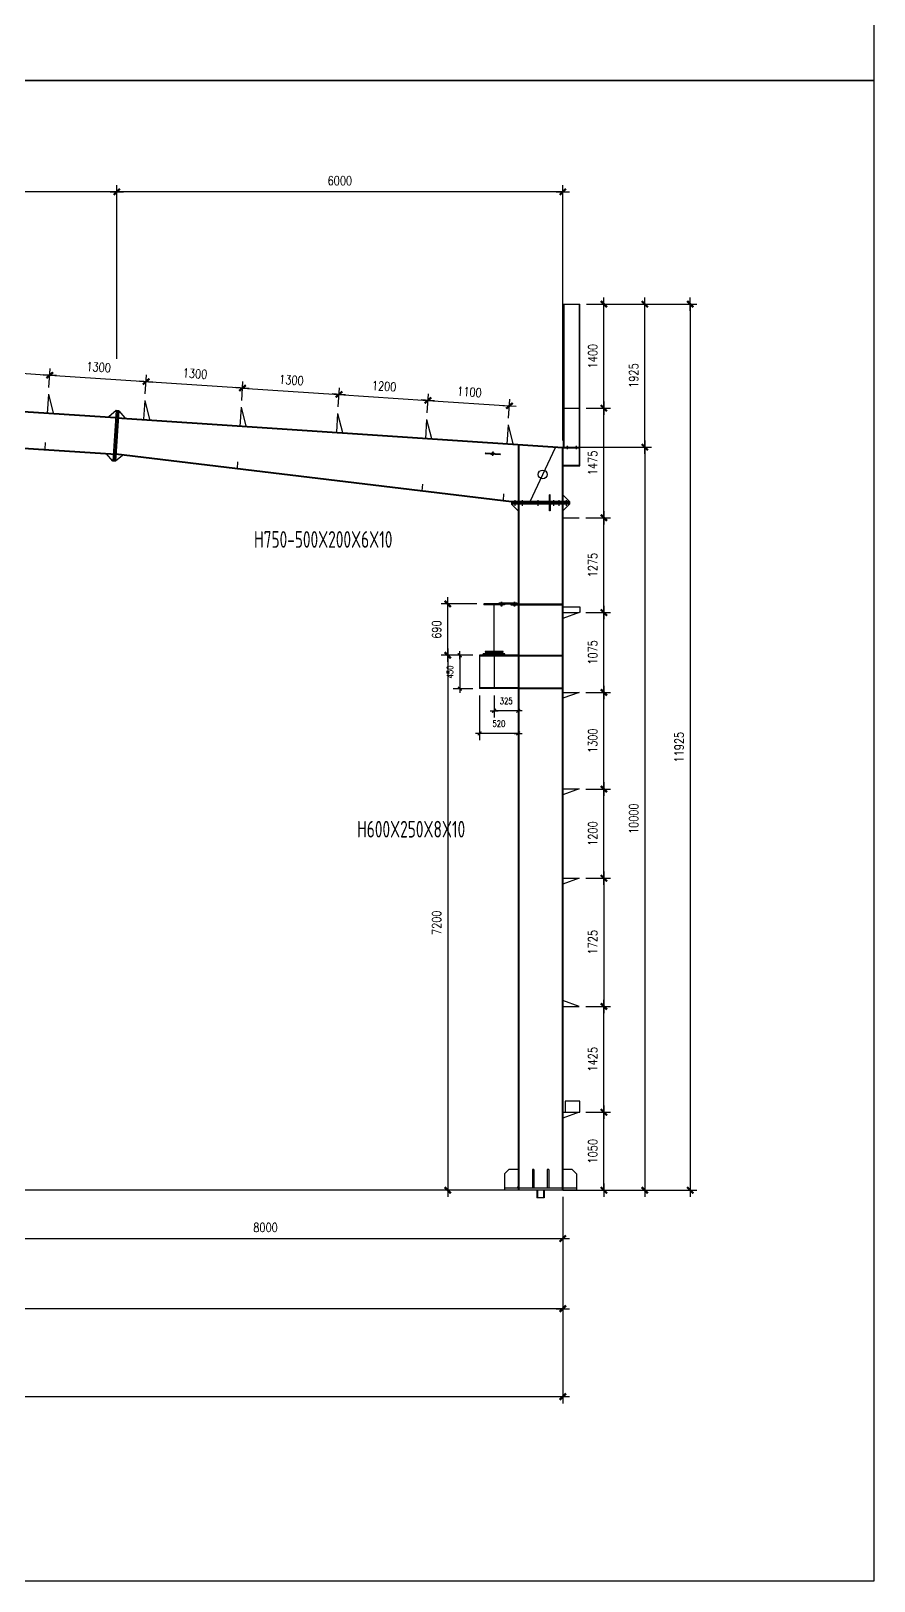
# Model space of a CAD drawing. Header units: millimetres. Extents: x 2451220 to 4527627, y -5186613 to -1639140.
# Drawn here: x 2526608 to 2537951, y -1695635 to -1674777 of the extents above; entities that cross this region are included whole.
import ezdxf

# ---------------------------------------------------------------- set-up
doc = ezdxf.new("R2010")
doc.units = ezdxf.units.MM
doc.header["$LTSCALE"] = 1000
doc.header["$PDMODE"] = 34
doc.linetypes.add('DASH', pattern=[0.35, 0.25, -0.1])
doc.styles.add('DIM_FONT', font='simplex.shx', dxfattribs={"width": 0.8, "bigfont": 'hztxt.shx'})
doc.styles.get("Standard").update_dxf_attribs({"font": 'txt', "bigfont": 'gbcbig.shx'})
doc.styles.add('TSSD_Label', font='Tssdeng.shx', dxfattribs={"width": 0.7, "bigfont": 'hztxt.shx'})
doc.dimstyles.get("Standard").update_dxf_attribs({"dimscale": 100, "dimtxt": 3.5, "dimasz": 1, "dimexe": 2.5, "dimexo": 3, "dimgap": 1.5, "dimtad": 1, "dimdec": 0, "dimzin": 0, "dimdsep": 46, "dimtxsty": 'Standard', "dimblk": 'ARCHTICK', "dimcen": 0.09, "dimadec": 0, "dimazin": 0, "dimtfac": 1, "dimtdec": 0, "dimtix": 1, "dimtmove": 2, "dimatfit": 3, "dimldrblk": 'ARCHTICK', "dimfxl": 1, "dimtolj": 1, "dimtzin": 0, "dimarcsym": 0})
doc.dimstyles.new('WGH(1)', dxfattribs={"dimscale": 1.2, "dimtxt": 100, "dimasz": 0.5, "dimexe": 75, "dimexo": 75, "dimgap": 75, "dimtad": 1, "dimdec": 0, "dimzin": 0, "dimdsep": 46, "dimtxsty": 'DIM_FONT', "dimblk1": '_DIMX', "dimblk2": '_DIMX', "dimsah": 1, "dimcen": 0.09, "dimclrd": 3, "dimclre": 3, "dimclrt": 7, "dimadec": 0, "dimazin": 0, "dimtfac": 1, "dimtdec": 0, "dimtix": 1, "dimtmove": 2, "dimatfit": 3, "dimldrblk": '_DIMX', "dimfxl": 1, "dimtolj": 1, "dimtzin": 0, "dimarcsym": 0})

# ---------------------------------------------------------------- blocks, each defined once
blk = doc.blocks.new('_DIMX')
blk.add_line((-150, 0), (150, 0))
at = {"const_width": 50}
blk.add_lwpolyline([(-70, -70), (70, 70)], dxfattribs=at)
blk = doc.blocks.new('*D1090')
at = {"color": 3, "lineweight": -2}
for p, q in [((2533944, -1680377), (2534957, -1680377)), ((2534867, -1680377), (2534867, -1690376)), ((2533854, -1690377), (2534957, -1690377))]:
    blk.add_line(p, q, dxfattribs=at)
at = {"layer": 'Defpoints', "color": 0}
for p in [(2533854, -1680377), (2533764, -1690377), (2534867, -1690377)]:
    blk.add_point(p, dxfattribs=at)
at = {"color": 3, "lineweight": -2, "xscale": 0.6, "yscale": 0.6, "zscale": 0.6}
for p, rotation in [((2534867, -1680377), 90), ((2534867, -1690377), 270)]:
    blk.add_blockref('_DIMX', p, dxfattribs=dict(at, rotation=rotation))
at = {"color": 7, "insert": (2534717, -1685377), "char_height": 120, "attachment_point": 5, "rotation": 90, "style": 'DIM_FONT'}
blk.add_mtext('\\A1;10000', dxfattribs=at)
blk = doc.blocks.new('*D87')
at = {"color": 3, "lineweight": -2}
for p, q in [((2527764, -1679187), (2527764, -1676851)), ((2533764, -1676941), (2527765, -1676941)), ((2533764, -1680287), (2533764, -1676851))]:
    blk.add_line(p, q, dxfattribs=at)
at = {"layer": 'Defpoints', "color": 0}
for p in [(2527764, -1676941), (2527764, -1679277), (2533764, -1680377)]:
    blk.add_point(p, dxfattribs=at)
at = {"color": 3, "lineweight": -2, "xscale": 0.6, "yscale": 0.6, "zscale": 0.6, "rotation": 180}
blk.add_blockref('_DIMX', (2527764, -1676941), dxfattribs=at)
at = {"color": 3, "lineweight": -2, "xscale": 0.6, "yscale": 0.6, "zscale": 0.6}
blk.add_blockref('_DIMX', (2533764, -1676941), dxfattribs=at)
at = {"color": 7, "insert": (2530764, -1676791), "char_height": 120, "attachment_point": 5, "style": 'DIM_FONT'}
blk.add_mtext('\\A1;6000', dxfattribs=at)
blk = doc.blocks.new('*D88')
at = {"color": 3, "lineweight": -2}
for p, q in [((2515764, -1678199), (2515764, -1676851)), ((2527764, -1676941), (2515765, -1676941)), ((2527764, -1679187), (2527764, -1676851))]:
    blk.add_line(p, q, dxfattribs=at)
at = {"layer": 'Defpoints', "color": 0}
for p in [(2515764, -1676941), (2515764, -1678289), (2527764, -1679277)]:
    blk.add_point(p, dxfattribs=at)
at = {"color": 3, "lineweight": -2, "xscale": 0.6, "yscale": 0.6, "zscale": 0.6, "rotation": 180}
blk.add_blockref('_DIMX', (2515764, -1676941), dxfattribs=at)
at = {"color": 3, "lineweight": -2, "xscale": 0.6, "yscale": 0.6, "zscale": 0.6}
blk.add_blockref('_DIMX', (2527764, -1676941), dxfattribs=at)
at = {"color": 7, "insert": (2521764, -1676791), "char_height": 120, "attachment_point": 5, "style": 'DIM_FONT'}
blk.add_mtext('\\A1;12000', dxfattribs=at)
blk = doc.blocks.new('*D89')
at = {"color": 3, "lineweight": -2}
for p, q in [((2509764, -1690467), (2509764, -1692060)), ((2533764, -1690467), (2533764, -1692060)), ((2533764, -1691970), (2509765, -1691970))]:
    blk.add_line(p, q, dxfattribs=at)
at = {"layer": 'Defpoints', "color": 0}
for p in [(2509764, -1690377), (2533764, -1690377), (2509764, -1691970)]:
    blk.add_point(p, dxfattribs=at)
at = {"color": 3, "lineweight": -2, "xscale": 0.6, "yscale": 0.6, "zscale": 0.6, "rotation": 180}
blk.add_blockref('_DIMX', (2509764, -1691970), dxfattribs=at)
at = {"color": 3, "lineweight": -2, "xscale": 0.6, "yscale": 0.6, "zscale": 0.6}
blk.add_blockref('_DIMX', (2533764, -1691970), dxfattribs=at)
at = {"color": 7, "insert": (2521764, -1691820), "char_height": 120, "attachment_point": 5, "style": 'DIM_FONT'}
blk.add_mtext('\\A1;24000', dxfattribs=at)
blk = doc.blocks.new('*D91')
at = {"color": 3, "lineweight": -2}
for p, q in [((2525764, -1690557), (2525764, -1691117)), ((2533764, -1690557), (2533764, -1691117)), ((2525765, -1691027), (2533764, -1691027))]:
    blk.add_line(p, q, dxfattribs=at)
at = {"layer": 'Defpoints', "color": 0}
for p in [(2525764, -1690467), (2533764, -1690467), (2533764, -1691027)]:
    blk.add_point(p, dxfattribs=at)
at = {"color": 3, "lineweight": -2, "xscale": 0.6, "yscale": 0.6, "zscale": 0.6, "rotation": 180}
blk.add_blockref('_DIMX', (2525764, -1691027), dxfattribs=at)
at = {"color": 3, "lineweight": -2, "xscale": 0.6, "yscale": 0.6, "zscale": 0.6}
blk.add_blockref('_DIMX', (2533764, -1691027), dxfattribs=at)
at = {"color": 7, "insert": (2529764, -1690877), "char_height": 120, "attachment_point": 5, "style": 'DIM_FONT'}
blk.add_mtext('\\A1;8000', dxfattribs=at)
blk = doc.blocks.new('*D1105')
at = {"color": 3, "lineweight": -2}
for p, q in [((2525552, -1679488), (2525569, -1679231)), ((2525564, -1679321), (2526860, -1679408)), ((2526849, -1679575), (2526866, -1679318))]:
    blk.add_line(p, q, dxfattribs=at)
at = {"layer": 'Defpoints', "color": 0}
for p in [(2526860, -1679408), (2525546, -1679578), (2526843, -1679665)]:
    blk.add_point(p, dxfattribs=at)
at = {"color": 3, "lineweight": -2, "xscale": 0.6, "yscale": 0.6, "zscale": 0.6}
for p, rotation in [((2525563, -1679321), 176.1859251763582), ((2526860, -1679408), 356.1859251763582)]:
    blk.add_blockref('_DIMX', p, dxfattribs=dict(at, rotation=rotation))
at = {"color": 7, "insert": (2526222, -1679215), "char_height": 120, "attachment_point": 5, "rotation": 356.1859, "style": 'DIM_FONT'}
blk.add_mtext('\\A1;1300', dxfattribs=at)
blk = doc.blocks.new('*D1106')
at = {"color": 3, "lineweight": -2}
for p, q in [((2526849, -1679575), (2526866, -1679318)), ((2526861, -1679408), (2528157, -1679494)), ((2528146, -1679661), (2528163, -1679404))]:
    blk.add_line(p, q, dxfattribs=at)
at = {"layer": 'Defpoints', "color": 0}
for p in [(2528157, -1679494), (2526843, -1679665), (2528140, -1679751)]:
    blk.add_point(p, dxfattribs=at)
at = {"color": 3, "lineweight": -2, "xscale": 0.6, "yscale": 0.6, "zscale": 0.6}
for p, rotation in [((2526860, -1679408), 176.1859251763582), ((2528157, -1679494), 356.1859251763582)]:
    blk.add_blockref('_DIMX', p, dxfattribs=dict(at, rotation=rotation))
at = {"color": 7, "insert": (2527519, -1679301), "char_height": 120, "attachment_point": 5, "rotation": 356.1859, "style": 'DIM_FONT'}
blk.add_mtext('\\A1;1300', dxfattribs=at)
blk = doc.blocks.new('*D1107')
at = {"color": 3, "lineweight": -2}
for p, q in [((2528146, -1679661), (2528163, -1679404)), ((2528158, -1679494), (2529454, -1679580)), ((2529443, -1679748), (2529460, -1679491))]:
    blk.add_line(p, q, dxfattribs=at)
at = {"layer": 'Defpoints', "color": 0}
for p in [(2529454, -1679581), (2528140, -1679751), (2529437, -1679837)]:
    blk.add_point(p, dxfattribs=at)
at = {"color": 3, "lineweight": -2, "xscale": 0.6, "yscale": 0.6, "zscale": 0.6}
for p, rotation in [((2528157, -1679494), 176.1859251763582), ((2529454, -1679581), 356.1859251763582)]:
    blk.add_blockref('_DIMX', p, dxfattribs=dict(at, rotation=rotation))
at = {"color": 7, "insert": (2528816, -1679388), "char_height": 120, "attachment_point": 5, "rotation": 356.1859, "style": 'DIM_FONT'}
blk.add_mtext('\\A1;1300', dxfattribs=at)
blk = doc.blocks.new('*D1108')
at = {"color": 3, "lineweight": -2}
for p, q in [((2529443, -1679748), (2529460, -1679491)), ((2529455, -1679581), (2530751, -1679667)), ((2530740, -1679834), (2530758, -1679577))]:
    blk.add_line(p, q, dxfattribs=at)
at = {"layer": 'Defpoints', "color": 0}
for p in [(2530752, -1679667), (2529437, -1679837), (2530734, -1679924)]:
    blk.add_point(p, dxfattribs=at)
at = {"color": 3, "lineweight": -2, "xscale": 0.6, "yscale": 0.6, "zscale": 0.6}
for p, rotation in [((2529454, -1679581), 176.1859251763582), ((2530752, -1679667), 356.1859251763582)]:
    blk.add_blockref('_DIMX', p, dxfattribs=dict(at, rotation=rotation))
at = {"color": 7, "insert": (2530113, -1679474), "char_height": 120, "attachment_point": 5, "rotation": 356.1859, "style": 'DIM_FONT'}
blk.add_mtext('\\A1;1300', dxfattribs=at)
blk = doc.blocks.new('*D1109')
at = {"color": 3, "lineweight": -2}
for p, q in [((2530740, -1679834), (2530758, -1679577)), ((2530752, -1679667), (2531948, -1679747)), ((2531938, -1679914), (2531955, -1679657))]:
    blk.add_line(p, q, dxfattribs=at)
at = {"layer": 'Defpoints', "color": 0}
for p in [(2531949, -1679747), (2530734, -1679924), (2531932, -1680004)]:
    blk.add_point(p, dxfattribs=at)
at = {"color": 3, "lineweight": -2, "xscale": 0.6, "yscale": 0.6, "zscale": 0.6}
for p, rotation in [((2530752, -1679667), 176.1859251763582), ((2531949, -1679747), 356.1859251763582)]:
    blk.add_blockref('_DIMX', p, dxfattribs=dict(at, rotation=rotation))
at = {"color": 7, "insert": (2531360, -1679557), "char_height": 120, "attachment_point": 5, "rotation": 356.1859, "style": 'DIM_FONT'}
blk.add_mtext('\\A1;1200', dxfattribs=at)
blk = doc.blocks.new('*D1110')
at = {"color": 3, "lineweight": -2}
for p, q in [((2531938, -1679914), (2531955, -1679657)), ((2531950, -1679747), (2533046, -1679820)), ((2533035, -1679987), (2533052, -1679730))]:
    blk.add_line(p, q, dxfattribs=at)
at = {"layer": 'Defpoints', "color": 0}
for p in [(2533046, -1679820), (2531932, -1680004), (2533029, -1680077)]:
    blk.add_point(p, dxfattribs=at)
at = {"color": 3, "lineweight": -2, "xscale": 0.6, "yscale": 0.6, "zscale": 0.6}
for p, rotation in [((2531949, -1679747), 176.1859251763582), ((2533046, -1679820), 356.1859251763582)]:
    blk.add_blockref('_DIMX', p, dxfattribs=dict(at, rotation=rotation))
at = {"color": 7, "insert": (2532508, -1679634), "char_height": 120, "attachment_point": 5, "rotation": 356.1859, "style": 'DIM_FONT'}
blk.add_mtext('\\A1;1100', dxfattribs=at)
blk = doc.blocks.new('*D1111')
at = {"color": 3, "lineweight": -2}
for p, q in [((2534084, -1678452), (2534407, -1678452)), ((2534317, -1679851), (2534317, -1678452)), ((2534078, -1679852), (2534407, -1679852))]:
    blk.add_line(p, q, dxfattribs=at)
at = {"layer": 'Defpoints', "color": 0}
for p in [(2533994, -1678452), (2534317, -1678452), (2533988, -1679852)]:
    blk.add_point(p, dxfattribs=at)
at = {"color": 3, "lineweight": -2, "xscale": 0.6, "yscale": 0.6, "zscale": 0.6}
for p, rotation in [((2534317, -1678452), 90), ((2534317, -1679852), 270)]:
    blk.add_blockref('_DIMX', p, dxfattribs=dict(at, rotation=rotation))
at = {"color": 7, "insert": (2534167, -1679152), "char_height": 120, "attachment_point": 5, "rotation": 90, "style": 'DIM_FONT'}
blk.add_mtext('\\A1;1400', dxfattribs=at)
blk = doc.blocks.new('*D1112')
at = {"color": 3, "lineweight": -2}
for p, q in [((2534074, -1689327), (2534407, -1689327)), ((2534317, -1690376), (2534317, -1689327)), ((2534074, -1690377), (2534407, -1690377))]:
    blk.add_line(p, q, dxfattribs=at)
at = {"layer": 'Defpoints', "color": 0}
for p in [(2533984, -1689327), (2534317, -1689327), (2533984, -1690377)]:
    blk.add_point(p, dxfattribs=at)
at = {"color": 3, "lineweight": -2, "xscale": 0.6, "yscale": 0.6, "zscale": 0.6}
for p, rotation in [((2534317, -1689327), 90), ((2534317, -1690377), 270)]:
    blk.add_blockref('_DIMX', p, dxfattribs=dict(at, rotation=rotation))
at = {"color": 7, "insert": (2534167, -1689852), "char_height": 120, "attachment_point": 5, "rotation": 90, "style": 'DIM_FONT'}
blk.add_mtext('\\A1;1050', dxfattribs=at)
blk = doc.blocks.new('*D1113')
at = {"color": 3, "lineweight": -2}
for p, q in [((2534074, -1687902), (2534407, -1687902)), ((2534317, -1689326), (2534317, -1687902)), ((2534074, -1689327), (2534407, -1689327))]:
    blk.add_line(p, q, dxfattribs=at)
at = {"layer": 'Defpoints', "color": 0}
for p in [(2533984, -1687902), (2534317, -1687902), (2533984, -1689327)]:
    blk.add_point(p, dxfattribs=at)
at = {"color": 3, "lineweight": -2, "xscale": 0.6, "yscale": 0.6, "zscale": 0.6}
for p, rotation in [((2534317, -1687902), 90), ((2534317, -1689327), 270)]:
    blk.add_blockref('_DIMX', p, dxfattribs=dict(at, rotation=rotation))
at = {"color": 7, "insert": (2534167, -1688614), "char_height": 120, "attachment_point": 5, "rotation": 90, "style": 'DIM_FONT'}
blk.add_mtext('\\A1;1425', dxfattribs=at)
blk = doc.blocks.new('*D1114')
at = {"color": 3, "lineweight": -2}
for p, q in [((2534074, -1684977), (2534407, -1684977)), ((2534317, -1686176), (2534317, -1684977)), ((2534074, -1686177), (2534407, -1686177))]:
    blk.add_line(p, q, dxfattribs=at)
at = {"layer": 'Defpoints', "color": 0}
for p in [(2533984, -1684977), (2534317, -1684977), (2533984, -1686177)]:
    blk.add_point(p, dxfattribs=at)
at = {"color": 3, "lineweight": -2, "xscale": 0.6, "yscale": 0.6, "zscale": 0.6}
for p, rotation in [((2534317, -1684977), 90), ((2534317, -1686177), 270)]:
    blk.add_blockref('_DIMX', p, dxfattribs=dict(at, rotation=rotation))
at = {"color": 7, "insert": (2534167, -1685577), "char_height": 120, "attachment_point": 5, "rotation": 90, "style": 'DIM_FONT'}
blk.add_mtext('\\A1;1200', dxfattribs=at)
blk = doc.blocks.new('*D94')
at = {"color": 3, "lineweight": -2}
for p, q in [((2534074, -1683677), (2534407, -1683677)), ((2534317, -1684976), (2534317, -1683677)), ((2534074, -1684977), (2534407, -1684977))]:
    blk.add_line(p, q, dxfattribs=at)
at = {"layer": 'Defpoints', "color": 0}
for p in [(2533984, -1683677), (2534317, -1683677), (2533984, -1684977)]:
    blk.add_point(p, dxfattribs=at)
at = {"color": 3, "lineweight": -2, "xscale": 0.6, "yscale": 0.6, "zscale": 0.6}
for p, rotation in [((2534317, -1683677), 90), ((2534317, -1684977), 270)]:
    blk.add_blockref('_DIMX', p, dxfattribs=dict(at, rotation=rotation))
at = {"color": 7, "insert": (2534167, -1684327), "char_height": 120, "attachment_point": 5, "rotation": 90, "style": 'DIM_FONT'}
blk.add_mtext('\\A1;1300', dxfattribs=at)
blk = doc.blocks.new('*D1115')
at = {"color": 3, "lineweight": -2}
for p, q in [((2534074, -1682602), (2534407, -1682602)), ((2534317, -1683676), (2534317, -1682602)), ((2534074, -1683677), (2534407, -1683677))]:
    blk.add_line(p, q, dxfattribs=at)
at = {"layer": 'Defpoints', "color": 0}
for p in [(2533984, -1682602), (2534317, -1682602), (2533984, -1683677)]:
    blk.add_point(p, dxfattribs=at)
at = {"color": 3, "lineweight": -2, "xscale": 0.6, "yscale": 0.6, "zscale": 0.6}
for p, rotation in [((2534317, -1682602), 90), ((2534317, -1683677), 270)]:
    blk.add_blockref('_DIMX', p, dxfattribs=dict(at, rotation=rotation))
at = {"color": 7, "insert": (2534167, -1683139), "char_height": 120, "attachment_point": 5, "rotation": 90, "style": 'DIM_FONT'}
blk.add_mtext('\\A1;1075', dxfattribs=at)
blk = doc.blocks.new('*D1116')
at = {"color": 3, "lineweight": -2}
for p, q in [((2534074, -1681327), (2534407, -1681327)), ((2534317, -1682601), (2534317, -1681327)), ((2534074, -1682602), (2534407, -1682602))]:
    blk.add_line(p, q, dxfattribs=at)
at = {"layer": 'Defpoints', "color": 0}
for p in [(2533984, -1681327), (2534317, -1681327), (2533984, -1682602)]:
    blk.add_point(p, dxfattribs=at)
at = {"color": 3, "lineweight": -2, "xscale": 0.6, "yscale": 0.6, "zscale": 0.6}
for p, rotation in [((2534317, -1681327), 90), ((2534317, -1682602), 270)]:
    blk.add_blockref('_DIMX', p, dxfattribs=dict(at, rotation=rotation))
at = {"color": 7, "insert": (2534167, -1681964), "char_height": 120, "attachment_point": 5, "rotation": 90, "style": 'DIM_FONT'}
blk.add_mtext('\\A1;1275', dxfattribs=at)
blk = doc.blocks.new('*D95')
at = {"color": 3, "lineweight": -2}
for p, q in [((2534164, -1686177), (2534407, -1686177)), ((2534317, -1686177), (2534317, -1687901)), ((2534074, -1687902), (2534407, -1687902))]:
    blk.add_line(p, q, dxfattribs=at)
at = {"layer": 'Defpoints', "color": 0}
for p in [(2534074, -1686177), (2533984, -1687902), (2534317, -1687902)]:
    blk.add_point(p, dxfattribs=at)
at = {"color": 3, "lineweight": -2, "xscale": 0.6, "yscale": 0.6, "zscale": 0.6}
for p, rotation in [((2534317, -1686177), 90), ((2534317, -1687902), 270)]:
    blk.add_blockref('_DIMX', p, dxfattribs=dict(at, rotation=rotation))
at = {"color": 7, "insert": (2534167, -1687039), "char_height": 120, "attachment_point": 5, "rotation": 90, "style": 'DIM_FONT'}
blk.add_mtext('\\A1;1725', dxfattribs=at)
blk = doc.blocks.new('*D96')
at = {"color": 3, "lineweight": -2}
for p, q in [((2534078, -1679852), (2534407, -1679852)), ((2534317, -1681326), (2534317, -1679852)), ((2534164, -1681327), (2534407, -1681327))]:
    blk.add_line(p, q, dxfattribs=at)
at = {"layer": 'Defpoints', "color": 0}
for p in [(2533988, -1679852), (2534317, -1679852), (2534074, -1681327)]:
    blk.add_point(p, dxfattribs=at)
at = {"color": 3, "lineweight": -2, "xscale": 0.6, "yscale": 0.6, "zscale": 0.6}
for p, rotation in [((2534317, -1679852), 90), ((2534317, -1681327), 270)]:
    blk.add_blockref('_DIMX', p, dxfattribs=dict(at, rotation=rotation))
at = {"color": 7, "insert": (2534167, -1680589), "char_height": 120, "attachment_point": 5, "rotation": 90, "style": 'DIM_FONT'}
blk.add_mtext('\\A1;1475', dxfattribs=at)
blk = doc.blocks.new('*D97')
at = {"color": 3, "lineweight": -2}
for p, q in [((2534336, -1678452), (2534957, -1678452)), ((2534867, -1680376), (2534867, -1678452)), ((2534407, -1680377), (2534957, -1680377))]:
    blk.add_line(p, q, dxfattribs=at)
at = {"layer": 'Defpoints', "color": 0}
for p in [(2534246, -1678452), (2534867, -1678452), (2534317, -1680377)]:
    blk.add_point(p, dxfattribs=at)
at = {"color": 3, "lineweight": -2, "xscale": 0.6, "yscale": 0.6, "zscale": 0.6}
for p, rotation in [((2534867, -1678452), 90), ((2534867, -1680377), 270)]:
    blk.add_blockref('_DIMX', p, dxfattribs=dict(at, rotation=rotation))
at = {"color": 7, "insert": (2534717, -1679414), "char_height": 120, "attachment_point": 5, "rotation": 90, "style": 'DIM_FONT'}
blk.add_mtext('\\A1;1925', dxfattribs=at)
blk = doc.blocks.new('*D98')
at = {"color": 3, "lineweight": -2}
for p, q in [((2534736, -1678452), (2535569, -1678452)), ((2535479, -1678452), (2535479, -1690376)), ((2534736, -1690377), (2535569, -1690377))]:
    blk.add_line(p, q, dxfattribs=at)
at = {"layer": 'Defpoints', "color": 0}
for p in [(2534646, -1678452), (2534646, -1690377), (2535479, -1690377)]:
    blk.add_point(p, dxfattribs=at)
at = {"color": 3, "lineweight": -2, "xscale": 0.6, "yscale": 0.6, "zscale": 0.6}
for p, rotation in [((2535479, -1678452), 90), ((2535479, -1690377), 270)]:
    blk.add_blockref('_DIMX', p, dxfattribs=dict(at, rotation=rotation))
at = {"color": 7, "insert": (2535329, -1684414), "char_height": 120, "attachment_point": 5, "rotation": 90, "style": 'DIM_FONT'}
blk.add_mtext('\\A1;11925', dxfattribs=at)
blk = doc.blocks.new('*D99')
at = {"color": 3, "lineweight": -2}
for p, q in [((2532554, -1683177), (2532126, -1683177)), ((2532216, -1683177), (2532216, -1690376)), ((2532500, -1690377), (2532126, -1690377))]:
    blk.add_line(p, q, dxfattribs=at)
at = {"layer": 'Defpoints', "color": 0}
for p in [(2532644, -1683177), (2532216, -1690377), (2532590, -1690377)]:
    blk.add_point(p, dxfattribs=at)
at = {"color": 3, "lineweight": -2, "xscale": 0.6, "yscale": 0.6, "zscale": 0.6}
for p, rotation in [((2532216, -1683177), 90), ((2532216, -1690377), 270)]:
    blk.add_blockref('_DIMX', p, dxfattribs=dict(at, rotation=rotation))
at = {"color": 7, "insert": (2532066, -1686777), "char_height": 120, "attachment_point": 5, "rotation": 90, "style": 'DIM_FONT'}
blk.add_mtext('\\A1;7200', dxfattribs=at)
blk = doc.blocks.new('*D1117')
at = {"color": 3, "lineweight": -2}
for p, q in [((2532464, -1683177), (2532288, -1683177)), ((2532378, -1683177), (2532378, -1683626)), ((2532554, -1683627), (2532288, -1683627))]:
    blk.add_line(p, q, dxfattribs=at)
at = {"layer": 'Defpoints', "color": 0}
for p in [(2532554, -1683177), (2532378, -1683627), (2532644, -1683627)]:
    blk.add_point(p, dxfattribs=at)
at = {"color": 3, "lineweight": -2, "xscale": 0.36, "yscale": 0.36, "zscale": 0.36}
for p, rotation in [((2532378, -1683177), 90), ((2532378, -1683627), 270)]:
    blk.add_blockref('_DIMX', p, dxfattribs=dict(at, rotation=rotation))
at = {"color": 7, "insert": (2532246, -1683402), "char_height": 84, "attachment_point": 5, "rotation": 90, "style": 'DIM_FONT'}
blk.add_mtext('\\A1;450', dxfattribs=at)
blk = doc.blocks.new('*D1118')
at = {"color": 3, "lineweight": -2}
for p, q in [((2532839, -1683717), (2532839, -1684014)), ((2533164, -1683717), (2533164, -1684014)), ((2532839, -1683924), (2532839, -1683924)), ((2533164, -1683924), (2532839, -1683924)), ((2533165, -1683924), (2533165, -1683924))]:
    blk.add_line(p, q, dxfattribs=at)
at = {"layer": 'Defpoints', "color": 0}
for p in [(2532839, -1683627), (2533164, -1683627), (2532839, -1683924)]:
    blk.add_point(p, dxfattribs=at)
at = {"color": 3, "lineweight": -2, "xscale": 0.36, "yscale": 0.36, "zscale": 0.36}
blk.add_blockref('_DIMX', (2532839, -1683924), dxfattribs=at)
at = {"color": 3, "lineweight": -2, "xscale": 0.36, "yscale": 0.36, "zscale": 0.36, "rotation": 180}
blk.add_blockref('_DIMX', (2533164, -1683924), dxfattribs=at)
at = {"color": 7, "insert": (2533002, -1683792), "char_height": 84, "attachment_point": 5, "style": 'DIM_FONT'}
blk.add_mtext('\\A1;325', dxfattribs=at)
blk = doc.blocks.new('*D1119')
at = {"color": 3, "lineweight": -2}
for p, q in [((2532644, -1683717), (2532644, -1684319)), ((2533164, -1683717), (2533164, -1684319)), ((2533164, -1684229), (2532645, -1684229))]:
    blk.add_line(p, q, dxfattribs=at)
at = {"layer": 'Defpoints', "color": 0}
for p in [(2532644, -1683627), (2533164, -1683627), (2532644, -1684229)]:
    blk.add_point(p, dxfattribs=at)
at = {"color": 3, "lineweight": -2, "xscale": 0.36, "yscale": 0.36, "zscale": 0.36, "rotation": 180}
blk.add_blockref('_DIMX', (2532644, -1684229), dxfattribs=at)
at = {"color": 3, "lineweight": -2, "xscale": 0.36, "yscale": 0.36, "zscale": 0.36}
blk.add_blockref('_DIMX', (2533164, -1684229), dxfattribs=at)
at = {"color": 7, "insert": (2532904, -1684097), "char_height": 84, "attachment_point": 5, "style": 'DIM_FONT'}
blk.add_mtext('\\A1;520', dxfattribs=at)
blk = doc.blocks.new('*D1120')
at = {"color": 3, "lineweight": -2}
for p, q in [((2532609, -1682487), (2532126, -1682487)), ((2532216, -1683176), (2532216, -1682487)), ((2532464, -1683177), (2532126, -1683177))]:
    blk.add_line(p, q, dxfattribs=at)
at = {"layer": 'Defpoints', "color": 0}
for p in [(2532216, -1682487), (2532699, -1682487), (2532554, -1683177)]:
    blk.add_point(p, dxfattribs=at)
at = {"color": 3, "lineweight": -2, "xscale": 0.6, "yscale": 0.6, "zscale": 0.6}
for p, rotation in [((2532216, -1682487), 90), ((2532216, -1683177), 270)]:
    blk.add_blockref('_DIMX', p, dxfattribs=dict(at, rotation=rotation))
at = {"color": 7, "insert": (2532066, -1682832), "char_height": 120, "attachment_point": 5, "rotation": 90, "style": 'DIM_FONT'}
blk.add_mtext('\\A1;690', dxfattribs=at)
blk = doc.blocks.new('*D102')
at = {"color": 3, "lineweight": -2}
for p, q in [((2485764, -1691594), (2485764, -1693244)), ((2533764, -1691594), (2533764, -1693244)), ((2485765, -1693154), (2533764, -1693154))]:
    blk.add_line(p, q, dxfattribs=at)
at = {"layer": 'Defpoints', "color": 0}
for p in [(2485764, -1691504), (2533764, -1691504), (2533764, -1693154)]:
    blk.add_point(p, dxfattribs=at)
at = {"color": 3, "lineweight": -2, "xscale": 0.6, "yscale": 0.6, "zscale": 0.6, "rotation": 180}
blk.add_blockref('_DIMX', (2485764, -1693154), dxfattribs=at)
at = {"color": 3, "lineweight": -2, "xscale": 0.6, "yscale": 0.6, "zscale": 0.6}
blk.add_blockref('_DIMX', (2533764, -1693154), dxfattribs=at)
at = {"color": 7, "insert": (2509764, -1693004), "char_height": 120, "attachment_point": 5, "style": 'DIM_FONT'}
blk.add_mtext('\\A1;48000', dxfattribs=at)

msp = doc.modelspace()

# ---------------------------------------------------------------- linework, layer by layer
for p, q in [((2533774.3, -1678451.5), (2533994.3, -1678451.5)), ((2533774.3, -1680376.5), (2533774.3, -1678451.5)), ((2533780.3, -1680376.5), (2533780.3, -1678451.5)), ((2533988.3, -1680376.5), (2533988.3, -1678451.5)), ((2533994.3, -1680376.5), (2533994.3, -1678451.5)), ((2515763.8, -1679184.5), (2527745.8, -1679983.3)), ((2515764.3, -1679176.5), (2527746.4, -1679975.3)), ((2515713.1, -1679674.2), (2527749, -1680476.6)), ((2515713.6, -1679666.2), (2527749.5, -1680468.6)), ((2526843.1, -1679664.5), (2526825.9, -1679922)), ((2526843.1, -1679664.5), (2526906.3, -1679919.3)), ((2527752.3, -1679885.5), (2527656.6, -1679969.3)), ((2527752.3, -1679885.5), (2527707.1, -1680564)), ((2527770.3, -1679886.7), (2527725.1, -1680565.2)), ((2527788.3, -1679887.9), (2527743, -1680566.4)), ((2527788.3, -1679887.9), (2527752.3, -1679885.5)), ((2527788.3, -1679887.9), (2527872.1, -1679983.7)), ((2528140.2, -1679751), (2528123.6, -1680000.5)), ((2528140.2, -1679751), (2528203.4, -1680005.8)), ((2529437.3, -1679837.5), (2529420, -1680096.9)), ((2529437.3, -1679837.5), (2529500.5, -1680092.3)), ((2533780.3, -1679851.5), (2533988.3, -1679851.5)), ((2527763.6, -1679986.5), (2533763.6, -1680386.5)), ((2527764.3, -1679976.5), (2533764.3, -1680376.5)), ((2527782.3, -1679977.7), (2527764.3, -1679976.5)), ((2530734.4, -1679924), (2530717.8, -1680173.4)), ((2530734.4, -1679924), (2530797.6, -1680178.7)), ((2531931.8, -1680003.8), (2531914.5, -1680263.2)), ((2531931.8, -1680003.8), (2531995, -1680258.6)), ((2533029.3, -1680077), (2533012, -1680336.4)), ((2533029.3, -1680077), (2533092.5, -1680331.7)), ((2526799.7, -1680315.1), (2526793.7, -1680404.9)), ((2527707.1, -1680564), (2527623.3, -1680468.2)), ((2527838.5, -1680487.4), (2527743, -1680566.4)), ((2533074.3, -1681118.5), (2527749, -1680476.6)), ((2533074.3, -1681108.5), (2527750.2, -1680466.7)), ((2532823.4, -1680434), (2532819.5, -1680493.9)), ((2532823.4, -1680434), (2532819.5, -1680493.9)), ((2532921.6, -1680465.6), (2532920.9, -1680475.6)), ((2533164.3, -1680346.5), (2533164.3, -1681108.5)), ((2533174.3, -1680346.5), (2533174.3, -1681108.5)), ((2533324.3, -1681108.5), (2533664.3, -1680379.9)), ((2533754.3, -1680376.5), (2533754.3, -1681108.5)), ((2533764.3, -1680376.5), (2533764.3, -1681108.5)), ((2533764.3, -1680376.5), (2533994.3, -1680376.5)), ((2533764.3, -1680384.5), (2533994.3, -1680384.5)), ((2533824.3, -1680357.5), (2533824.3, -1680406)), ((2533944.3, -1680357.5), (2533944.3, -1680406)), ((2533986.3, -1680618.5), (2533986.3, -1680384.5)), ((2533994.3, -1680626.5), (2533994.3, -1680376.5)), ((2527743, -1680566.4), (2527707.1, -1680564)), ((2529388.2, -1680573.5), (2529382.2, -1680663.4)), ((2533764.3, -1680618.5), (2533994.3, -1680618.5)), ((2533764.3, -1680626.5), (2533994.3, -1680626.5)), ((2531873.8, -1680873.1), (2531867.8, -1680963.1)), ((2532967.5, -1681005), (2532961.5, -1681094.9)), ((2533074.3, -1681144.5), (2533164.3, -1681234.5)), ((2533164.3, -1681144.5), (2533164.3, -1690376.5)), ((2533174.3, -1681144.5), (2533174.3, -1690376.5)), ((2533584.3, -1681108.5), (2533584.3, -1681018.5)), ((2533594.3, -1681018.5), (2533584.3, -1681018.5)), ((2533594.3, -1681108.5), (2533594.3, -1681018.5)), ((2533754.3, -1681144.5), (2533754.3, -1690376.5)), ((2533854.3, -1681108.5), (2533764.3, -1681018.5)), ((2533764.3, -1681144.5), (2533764.3, -1690376.5)), ((2533854.3, -1681144.5), (2533764.3, -1681234.5)), ((2533764.3, -1681326.5), (2533984.3, -1681326.5)), ((2532979.3, -1682486.5), (2532699.3, -1682486.5)), ((2532699.3, -1682486.5), (2532699.3, -1682500.5)), ((2532979.3, -1682500.5), (2532699.3, -1682500.5)), ((2532839.3, -1683156.5), (2532839.3, -1682486.5)), ((2532939.3, -1682476.5), (2532904.3, -1682476.5)), ((2532904.3, -1682476.5), (2532904.3, -1682486.5)), ((2532939.3, -1682456.2), (2532939.3, -1682521.5)), ((2533149.3, -1682476.5), (2532939.3, -1682476.5)), ((2532979.3, -1682486.5), (2532979.3, -1682500.5)), ((2533164.3, -1682486.5), (2533064.3, -1682486.5)), ((2533064.3, -1682486.5), (2533064.3, -1682496.5)), ((2533064.3, -1682496.5), (2533164.3, -1682496.5)), ((2533114.3, -1682456.2), (2533114.3, -1682521.5)), ((2533114.3, -1682486.5), (2533149.3, -1682486.5)), ((2533149.3, -1682486.5), (2533149.3, -1682476.5)), ((2533176.3, -1682486.5), (2533752.3, -1682486.5)), ((2533176.3, -1682496.5), (2533752.3, -1682496.5)), ((2533764.3, -1682601.5), (2533984.3, -1682601.5)), ((2533984.3, -1682601.5), (2533764.3, -1682681.5)), ((2533164.3, -1683176.5), (2532644.3, -1683176.5)), ((2532644.3, -1683176.5), (2532644.3, -1683626.5)), ((2533164.3, -1683188.5), (2532644.3, -1683188.5)), ((2532984.3, -1683156.5), (2532694.3, -1683156.5)), ((2532694.3, -1683176.5), (2532694.3, -1683156.5)), ((2532959.3, -1683124.5), (2532719.3, -1683124.5)), ((2532959.3, -1683136.5), (2532719.3, -1683136.5)), ((2532839.3, -1683188.5), (2532839.3, -1683614.5)), ((2532984.3, -1683176.5), (2532984.3, -1683156.5)), ((2533176.3, -1683176.5), (2533752.3, -1683176.5)), ((2533176.3, -1683186.5), (2533752.3, -1683186.5)), ((2533164.3, -1683614.5), (2532644.3, -1683614.5)), ((2533164.3, -1683626.5), (2532644.3, -1683626.5)), ((2533176.3, -1683616.5), (2533752.3, -1683616.5)), ((2533176.3, -1683626.5), (2533752.3, -1683626.5)), ((2533764.3, -1683676.5), (2533984.3, -1683676.5)), ((2533984.3, -1683676.5), (2533764.3, -1683756.5)), ((2533764.3, -1683676.5), (2533984.3, -1683676.5)), ((2533764.3, -1684976.5), (2533984.3, -1684976.5)), ((2533984.3, -1684976.5), (2533764.3, -1685056.5)), ((2533764.3, -1684976.5), (2533984.3, -1684976.5)), ((2533764.3, -1686176.5), (2533984.3, -1686176.5)), ((2533984.3, -1686176.5), (2533764.3, -1686256.5)), ((2533764.3, -1686176.5), (2533984.3, -1686176.5)), ((2533984.3, -1687901.5), (2533764.3, -1687821.5)), ((2533764.3, -1687901.5), (2533984.3, -1687901.5)), ((2533764.3, -1687901.5), (2533984.3, -1687901.5)), ((2533764.3, -1689326.5), (2533984.3, -1689326.5)), ((2533984.3, -1689326.5), (2533764.3, -1689406.5)), ((2533039.3, -1690096.5), (2532979.3, -1690156.5)), ((2533178.3, -1690096.5), (2533039.3, -1690096.5)), ((2533354.3, -1690096.5), (2533354.3, -1690346.5)), ((2533374.3, -1690096.5), (2533354.3, -1690096.5)), ((2533374.3, -1690096.5), (2533374.3, -1690346.5)), ((2533554.3, -1690096.5), (2533554.3, -1690346.5)), ((2533574.3, -1690096.5), (2533554.3, -1690096.5)), ((2533574.3, -1690096.5), (2533574.3, -1690346.5)), ((2533889.3, -1690096.5), (2533750.3, -1690096.5)), ((2533949.3, -1690156.5), (2533889.3, -1690096.5)), ((2532979.3, -1690156.5), (2532979.3, -1690346.5)), ((2533149.3, -1690346.5), (2533164.3, -1690331.5)), ((2533779.3, -1690346.5), (2533764.3, -1690331.5)), ((2533949.3, -1690156.5), (2533949.3, -1690346.5)), ((2533764.3, -1690376.5), (2509764.3, -1690376.5)), ((2532979.3, -1690346.5), (2532979.3, -1690376.5)), ((2533949.3, -1690346.5), (2532979.3, -1690346.5)), ((2533949.3, -1690376.5), (2532979.3, -1690376.5)), ((2533764.3, -1690346.5), (2533164.3, -1690346.5)), ((2533764.3, -1690346.5), (2533164.3, -1690346.5)), ((2533764.3, -1690376.5), (2533164.3, -1690376.5)), ((2533764.3, -1690376.5), (2533164.3, -1690376.5)), ((2533414.3, -1690376.5), (2533414.3, -1690476.5)), ((2533514.3, -1690476.5), (2533414.3, -1690476.5)), ((2533424.3, -1690376.5), (2533424.3, -1690476.5)), ((2533504.3, -1690376.5), (2533504.3, -1690476.5)), ((2533514.3, -1690376.5), (2533514.3, -1690476.5)), ((2533764.3, -1690376.5), (2533984.3, -1690376.5)), ((2533949.3, -1690346.5), (2533949.3, -1690376.5))]:
    msp.add_line(p, q)
at = {"color": 2}
for p, q in [((2532722, -1680452.3), (2532721.3, -1680462.3)), ((2532721.3, -1680462.3), (2532920.9, -1680475.6)), ((2532721.7, -1680457.3), (2532921.2, -1680470.6)), ((2532722, -1680452.3), (2532921.6, -1680465.6)), ((2533074.3, -1681108.5), (2533074.3, -1681144.5)), ((2533854.3, -1681108.5), (2533074.3, -1681108.5)), ((2533854.3, -1681126.5), (2533074.3, -1681126.5)), ((2533854.3, -1681144.5), (2533074.3, -1681144.5)), ((2533119.3, -1681089.2), (2533119.3, -1681165.4)), ((2533219.3, -1681089.2), (2533219.3, -1681165.4)), ((2533429.3, -1681089.2), (2533429.3, -1681165.4)), ((2533639.3, -1681089.2), (2533639.3, -1681165.4)), ((2533709.3, -1681089.2), (2533709.3, -1681165.4)), ((2533809.3, -1681089.2), (2533809.3, -1681165.4)), ((2533854.3, -1681108.5), (2533854.3, -1681144.5)), ((2533774.3, -1682526.5), (2533994.3, -1682526.5))]:
    msp.add_line(p, q, dxfattribs=at)
for points in [[(2482202.1, -1657697.8), (2537948.3, -1657697.8), (2537948.3, -1675441.9), (2482202.1, -1675441.9)], [(2482202.1, -1675441.9), (2537951.1, -1675441.9), (2537951.1, -1695634.7), (2482202.1, -1695634.7)], [(2533829.8, -1680366.2), (2533818.3, -1680366.2), (2533818.3, -1680396.6), (2533829.8, -1680396.6)], [(2533949.8, -1680366.2), (2533938.3, -1680366.2), (2533938.3, -1680396.6), (2533949.8, -1680396.6)], [(2533594.3, -1681018.5), (2533584.3, -1681018.5), (2533584.3, -1681108.5), (2533594.3, -1681108.5)], [(2533594.3, -1681234.5), (2533584.3, -1681234.5), (2533584.3, -1681144.5), (2533594.3, -1681144.5)], [(2532946.9, -1682465.1), (2532931.2, -1682465.1), (2532931.2, -1682512.8), (2532946.9, -1682512.8)], [(2533121.9, -1682465.1), (2533106.2, -1682465.1), (2533106.2, -1682512.8), (2533121.9, -1682512.8)], [(2532959.3, -1683124.5), (2532719.3, -1683124.5), (2532719.3, -1683136.5), (2532959.3, -1683136.5)]]:
    msp.add_lwpolyline(points, close=True)
for points in [[(2532832.4, -1680449.7), (2532830.4, -1680479.6), (2532810.5, -1680478.3), (2532812.5, -1680448.4), (2532832.4, -1680449.7)], [(2533994.3, -1682526.5), (2533994.3, -1682601.5)]]:
    msp.add_lwpolyline(points, dxfattribs=at)
msp.add_lwpolyline([(2533149.3, -1682476.5), (2532904.3, -1682476.5), (2532904.3, -1682486.5), (2533149.3, -1682486.5)], close=True, dxfattribs=at)
at = {"color": 2, "linetype": 'DASH'}
msp.add_lwpolyline([(2533994.3, -1689176.5), (2533794.3, -1689176.5), (2533794.3, -1689326.5), (2533994.3, -1689326.5)], close=True, dxfattribs=at)
msp.add_circle((2533494.3, -1680744.2), 60)

# ---------------------------------------------------------------- texts
at = {"color": 0, "style": 'TSSD_Label', "width": 0.7}
for s, p in [('H750-500X200X6X10', (2529609.7, -1681730.7)), ('H600X250X8X10', (2530996.7, -1685630))]:
    msp.add_text(s, height=224.347, dxfattribs=at).set_placement(p)

# ---------------------------------------------------------------- dimensions: what is measured, and where the dimension line sits
for base, p1, p2, angle, picture, middle in [((2515764.3, -1676940.9), (2527764.3, -1679276.6), (2515764.3, -1678288.6), 180, '*D88', (2521764.3, -1676790.9)), ((2527764.3, -1676940.9), (2533764.3, -1680376.5), (2527764.3, -1679276.6), 180, '*D87', (2530764.3, -1676790.9)), ((2534866.8, -1690376.5), (2533854.3, -1680376.5), (2533764.3, -1690376.5), 90, '*D1090', (2534716.8, -1685376.5)), ((2509764.3, -1691969.7), (2533764.3, -1690376.5), (2509764.3, -1690376.5), 180, '*D89', (2521764.3, -1691819.7))]:
    dim = msp.add_linear_dim(base=base, p1=p1, p2=p2, angle=angle, dimstyle='WGH(1)')
    dim.commit()
    dim.dimension.update_dxf_attribs({"geometry": picture, "text_midpoint": middle})
for base, p1, p2, angle, dimstyle, override, picture, middle in [((2534317.4, -1678451.5), (2533988.3, -1679851.5), (2533994.3, -1678451.5), 90, 'Standard', {"dimscale": 1.2, "dimtxt": 100, "dimasz": 0.5, "dimexe": 75, "dimexo": 75, "dimgap": 75, "dimtxsty": 'DIM_FONT', "dimblk1": '_DIMX', "dimblk2": '_DIMX', "dimsah": 1, "dimclrd": 3, "dimclre": 3, "dimclrt": 7, "dimldrblk": '_DIMX'}, '*D1111', (2534167.4, -1679151.5)), ((2534866.8, -1678451.5), (2534317.4, -1680376.5), (2534245.8, -1678451.5), 90, 'Standard', {"dimscale": 1.2, "dimtxt": 100, "dimasz": 0.5, "dimexe": 75, "dimexo": 75, "dimgap": 75, "dimtxsty": 'DIM_FONT', "dimblk1": '_DIMX', "dimblk2": '_DIMX', "dimsah": 1, "dimclrd": 3, "dimclre": 3, "dimclrt": 7, "dimldrblk": '_DIMX'}, '*D97', (2534716.8, -1679414)), ((2535478.6, -1690376.5), (2534646.3, -1678451.5), (2534646.3, -1690376.5), 90, 'Standard', {"dimscale": 1.2, "dimtxt": 100, "dimasz": 0.5, "dimexe": 75, "dimexo": 75, "dimgap": 75, "dimtxsty": 'DIM_FONT', "dimblk1": '_DIMX', "dimblk2": '_DIMX', "dimsah": 1, "dimclrd": 3, "dimclre": 3, "dimclrt": 7, "dimldrblk": '_DIMX'}, '*D98', (2535328.6, -1684414)), ((2526860.2, -1679407.6), (2525545.9, -1679578.1), (2526843.1, -1679664.5), 176.18593, 'Standard', {"dimscale": 1.2, "dimtxt": 100, "dimasz": 0.5, "dimexe": 75, "dimexo": 75, "dimgap": 75, "dimtxsty": 'DIM_FONT', "dimblk1": '_DIMX', "dimblk2": '_DIMX', "dimsah": 1, "dimclrd": 3, "dimclre": 3, "dimclrt": 7, "dimldrblk": '_DIMX'}, '*D1105', (2526221.6, -1679214.7)), ((2528157.3, -1679494), (2526843.1, -1679664.5), (2528140.2, -1679751), 176.18593, 'Standard', {"dimscale": 1.2, "dimtxt": 100, "dimasz": 0.5, "dimexe": 75, "dimexo": 75, "dimgap": 75, "dimtxsty": 'DIM_FONT', "dimblk1": '_DIMX', "dimblk2": '_DIMX', "dimsah": 1, "dimclrd": 3, "dimclre": 3, "dimclrt": 7, "dimldrblk": '_DIMX'}, '*D1106', (2527518.7, -1679301.1)), ((2529454.4, -1679580.5), (2528140.2, -1679751), (2529437.3, -1679837.5), 176.18593, 'Standard', {"dimscale": 1.2, "dimtxt": 100, "dimasz": 0.5, "dimexe": 75, "dimexo": 75, "dimgap": 75, "dimtxsty": 'DIM_FONT', "dimblk1": '_DIMX', "dimblk2": '_DIMX', "dimsah": 1, "dimclrd": 3, "dimclre": 3, "dimclrt": 7, "dimldrblk": '_DIMX'}, '*D1107', (2528815.9, -1679387.6)), ((2530751.6, -1679667), (2529437.3, -1679837.5), (2530734.4, -1679924), 176.18593, 'Standard', {"dimscale": 1.2, "dimtxt": 100, "dimasz": 0.5, "dimexe": 75, "dimexo": 75, "dimgap": 75, "dimtxsty": 'DIM_FONT', "dimblk1": '_DIMX', "dimblk2": '_DIMX', "dimsah": 1, "dimclrd": 3, "dimclre": 3, "dimclrt": 7, "dimldrblk": '_DIMX'}, '*D1108', (2530113, -1679474.1)), ((2531948.9, -1679746.8), (2530734.4, -1679924), (2531931.8, -1680003.8), 176.18593, 'Standard', {"dimscale": 1.2, "dimtxt": 100, "dimasz": 0.5, "dimexe": 75, "dimexo": 75, "dimgap": 75, "dimtxsty": 'DIM_FONT', "dimblk1": '_DIMX', "dimblk2": '_DIMX', "dimsah": 1, "dimclrd": 3, "dimclre": 3, "dimclrt": 7, "dimldrblk": '_DIMX'}, '*D1109', (2531360.2, -1679557.2)), ((2533046.5, -1679820), (2531931.8, -1680003.8), (2533029.3, -1680077), 176.18593, 'Standard', {"dimscale": 1.2, "dimtxt": 100, "dimasz": 0.5, "dimexe": 75, "dimexo": 75, "dimgap": 75, "dimtxsty": 'DIM_FONT', "dimblk1": '_DIMX', "dimblk2": '_DIMX', "dimsah": 1, "dimclrd": 3, "dimclre": 3, "dimclrt": 7, "dimldrblk": '_DIMX'}, '*D1110', (2532507.7, -1679633.7)), ((2534317.4, -1679851.5), (2534074.3, -1681326.5), (2533988.3, -1679851.5), 90, 'Standard', {"dimscale": 1.2, "dimtxt": 100, "dimasz": 0.5, "dimexe": 75, "dimexo": 75, "dimgap": 75, "dimtxsty": 'DIM_FONT', "dimblk1": '_DIMX', "dimblk2": '_DIMX', "dimsah": 1, "dimclrd": 3, "dimclre": 3, "dimclrt": 7, "dimldrblk": '_DIMX'}, '*D96', (2534167.4, -1680589)), ((2534317.4, -1681326.5), (2533984.3, -1682601.5), (2533984.3, -1681326.5), 90, 'Standard', {"dimscale": 1.2, "dimtxt": 100, "dimasz": 0.5, "dimexe": 75, "dimexo": 75, "dimgap": 75, "dimtxsty": 'DIM_FONT', "dimblk1": '_DIMX', "dimblk2": '_DIMX', "dimsah": 1, "dimclrd": 3, "dimclre": 3, "dimclrt": 7, "dimldrblk": '_DIMX'}, '*D1116', (2534167.4, -1681964)), ((2532216.1, -1682486.5), (2532554.3, -1683176.5), (2532699.3, -1682486.5), 90, 'Standard', {"dimscale": 1.2, "dimtxt": 100, "dimasz": 0.5, "dimexe": 75, "dimexo": 75, "dimgap": 75, "dimtxsty": 'DIM_FONT', "dimblk1": '_DIMX', "dimblk2": '_DIMX', "dimsah": 1, "dimclrd": 3, "dimclre": 3, "dimclrt": 7, "dimldrblk": '_DIMX'}, '*D1120', (2532066.1, -1682831.5)), ((2534317.4, -1682601.5), (2533984.3, -1683676.5), (2533984.3, -1682601.5), 90, 'Standard', {"dimscale": 1.2, "dimtxt": 100, "dimasz": 0.5, "dimexe": 75, "dimexo": 75, "dimgap": 75, "dimtxsty": 'DIM_FONT', "dimblk1": '_DIMX', "dimblk2": '_DIMX', "dimsah": 1, "dimclrd": 3, "dimclre": 3, "dimclrt": 7, "dimldrblk": '_DIMX'}, '*D1115', (2534167.4, -1683139)), ((2532216.1, -1690376.5), (2532644.3, -1683176.5), (2532589.9, -1690376.5), 90, 'Standard', {"dimscale": 1.2, "dimtxt": 100, "dimasz": 0.5, "dimexe": 75, "dimexo": 75, "dimgap": 75, "dimtxsty": 'DIM_FONT', "dimblk1": '_DIMX', "dimblk2": '_DIMX', "dimsah": 1, "dimclrd": 3, "dimclre": 3, "dimclrt": 7, "dimldrblk": '_DIMX'}, '*D99', (2532066.1, -1686776.5)), ((2532377.8, -1683626.5), (2532554.3, -1683176.5), (2532644.3, -1683626.5), 90, 'WGH(1)', {"dimtxt": 70, "dimasz": 0.3}, '*D1117', (2532245.8, -1683401.5)), ((2532644.3, -1684228.7), (2533164.3, -1683626.5), (2532644.3, -1683626.5), 180, 'WGH(1)', {"dimtxt": 70, "dimasz": 0.3}, '*D1119', (2532904.3, -1684096.7)), ((2532839.3, -1683923.6), (2533164.3, -1683626.5), (2532839.3, -1683626.5), 180, 'WGH(1)', {"dimtxt": 70, "dimasz": 0.3}, '*D1118', (2533001.8, -1683791.6)), ((2534317.4, -1683676.5), (2533984.3, -1684976.5), (2533984.3, -1683676.5), 90, 'Standard', {"dimscale": 1.2, "dimtxt": 100, "dimasz": 0.5, "dimexe": 75, "dimexo": 75, "dimgap": 75, "dimtxsty": 'DIM_FONT', "dimblk1": '_DIMX', "dimblk2": '_DIMX', "dimsah": 1, "dimclrd": 3, "dimclre": 3, "dimclrt": 7, "dimldrblk": '_DIMX'}, '*D94', (2534167.4, -1684326.5)), ((2534317.4, -1684976.5), (2533984.3, -1686176.5), (2533984.3, -1684976.5), 90, 'Standard', {"dimscale": 1.2, "dimtxt": 100, "dimasz": 0.5, "dimexe": 75, "dimexo": 75, "dimgap": 75, "dimtxsty": 'DIM_FONT', "dimblk1": '_DIMX', "dimblk2": '_DIMX', "dimsah": 1, "dimclrd": 3, "dimclre": 3, "dimclrt": 7, "dimldrblk": '_DIMX'}, '*D1114', (2534167.4, -1685576.5)), ((2534317.4, -1687901.5), (2534074.3, -1686176.5), (2533984.3, -1687901.5), 90, 'Standard', {"dimscale": 1.2, "dimtxt": 100, "dimasz": 0.5, "dimexe": 75, "dimexo": 75, "dimgap": 75, "dimtxsty": 'DIM_FONT', "dimblk1": '_DIMX', "dimblk2": '_DIMX', "dimsah": 1, "dimclrd": 3, "dimclre": 3, "dimclrt": 7, "dimldrblk": '_DIMX'}, '*D95', (2534167.4, -1687039)), ((2534317.4, -1687901.5), (2533984.3, -1689326.5), (2533984.3, -1687901.5), 90, 'Standard', {"dimscale": 1.2, "dimtxt": 100, "dimasz": 0.5, "dimexe": 75, "dimexo": 75, "dimgap": 75, "dimtxsty": 'DIM_FONT', "dimblk1": '_DIMX', "dimblk2": '_DIMX', "dimsah": 1, "dimclrd": 3, "dimclre": 3, "dimclrt": 7, "dimldrblk": '_DIMX'}, '*D1113', (2534167.4, -1688614)), ((2534317.4, -1689326.5), (2533984.3, -1690376.5), (2533984.3, -1689326.5), 90, 'Standard', {"dimscale": 1.2, "dimtxt": 100, "dimasz": 0.5, "dimexe": 75, "dimexo": 75, "dimgap": 75, "dimtxsty": 'DIM_FONT', "dimblk1": '_DIMX', "dimblk2": '_DIMX', "dimsah": 1, "dimclrd": 3, "dimclre": 3, "dimclrt": 7, "dimldrblk": '_DIMX'}, '*D1112', (2534167.4, -1689851.5)), ((2533764.3, -1691027.4), (2525764.3, -1690466.5), (2533764.3, -1690466.5), 180, 'Standard', {"dimscale": 1.2, "dimtxt": 100, "dimasz": 0.5, "dimexe": 75, "dimexo": 75, "dimgap": 75, "dimtxsty": 'DIM_FONT', "dimblk1": '_DIMX', "dimblk2": '_DIMX', "dimsah": 1, "dimclrd": 3, "dimclre": 3, "dimclrt": 7, "dimldrblk": '_DIMX'}, '*D91', (2529764.3, -1690877.4))]:
    dim = msp.add_linear_dim(base=base, p1=p1, p2=p2, angle=angle, dimstyle=dimstyle, override=override)
    dim.commit()
    dim.dimension.update_dxf_attribs({"geometry": picture, "text_midpoint": middle})
dim = msp.add_linear_dim(base=(2533764.3, -1693153.9), p1=(2485764.3, -1691503.9), p2=(2533764.3, -1691503.9), dimstyle='WGH(1)')
dim.commit()
dim.dimension.update_dxf_attribs({"geometry": '*D102', "text_midpoint": (2509764.3, -1693003.9)})

doc.saveas('drawing.dxf')
